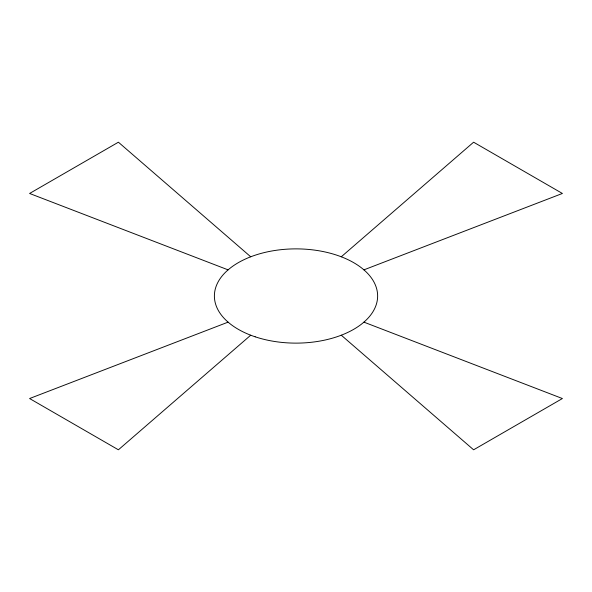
<?xml version="1.0" encoding="UTF-8"?>
<svg xmlns="http://www.w3.org/2000/svg" width="592" height="592" viewBox="0 0 592 592"><rect width="100%" height="100%" fill="white"/><g stroke="black" fill="none" stroke-linecap="round" stroke-linejoin="round"><path stroke-width="0.89" d="M250.719 335.213L118.4 449.802L29.6 398.534L228.083 322.144M341.281 256.787L473.6 142.198L562.4 193.466L363.917 269.856M228.083 269.856L29.6 193.466L118.4 142.198L250.719 256.787M363.917 322.144L562.4 398.534L473.6 449.802L341.281 335.213M255.189 336.811A81.629 47.131 0 0 0 377.629 296A81.629 47.131 0 0 0 255.189 255.189A81.629 47.131 0 0 0 255.189 336.811"/></g></svg>
